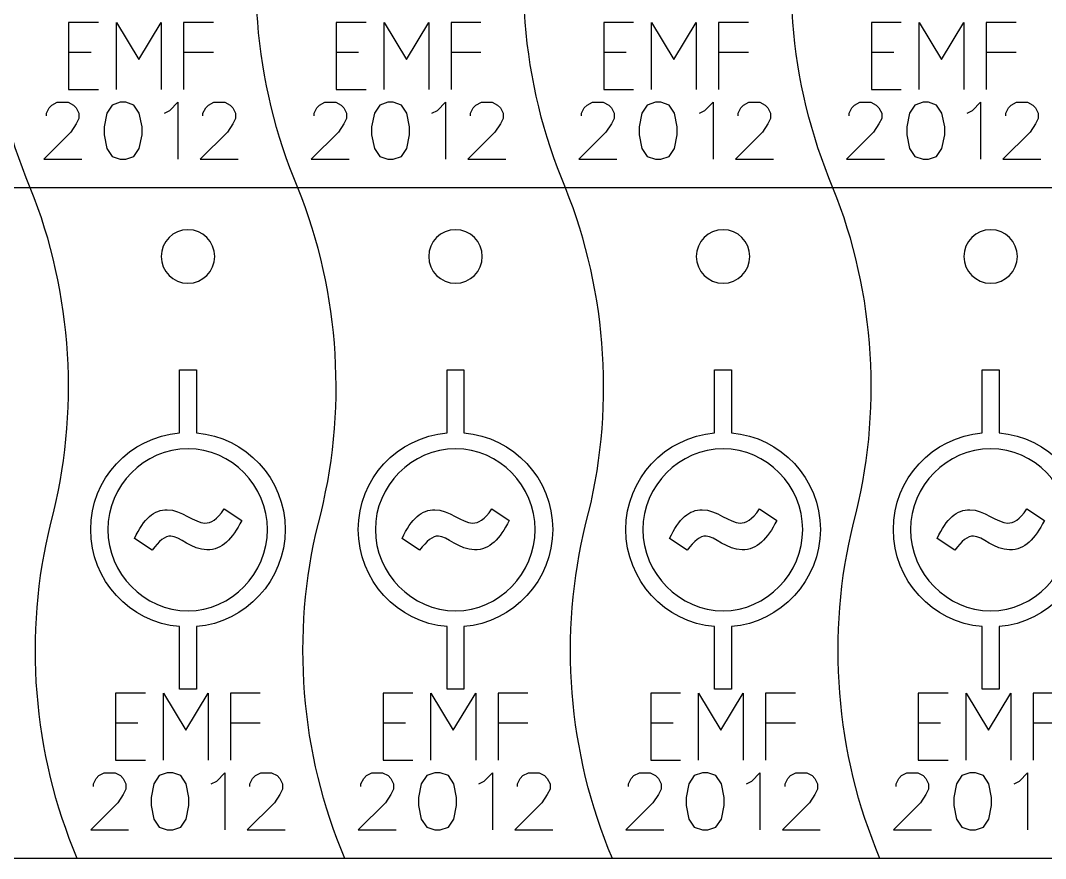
# Model space of a CAD drawing. Header units: millimetres. Extents: x -75 to 495, y -23 to 127.
# Drawn here: x -8.2 to 68.2, y -22.9 to 39.5 of the extents above; entities that cross this region are included whole.
import ezdxf

# ---------------------------------------------------------------- set-up
doc = ezdxf.new("R2010")
doc.units = ezdxf.units.MM
doc.layers.add('cut', color=7, linetype='CONTINUOUS')

msp = doc.modelspace()

# ---------------------------------------------------------------- linework, layer by layer
at = {"layer": 'cut', "color": 5}
for points in [[(-4.595526, 39.398941), (-4.595526, 34.398951)], [(-2.373305, 39.398941), (-4.595526, 39.398941)], [(-1.03295, 39.398941), (0.633713, 36.621169)], [(-1.03295, 34.398951), (-1.03295, 39.398941)], [(0.633713, 36.621169), (2.300379, 39.398941)], [(2.300379, 39.398941), (2.300379, 34.398951)], [(3.967045, 39.398941), (3.967045, 34.398951)], [(6.189269, 39.398941), (3.967045, 39.398941)], [(15.347716, 39.398941), (15.347716, 34.398951)], [(17.569936, 39.398941), (15.347716, 39.398941)], [(18.910292, 39.398941), (20.576955, 36.621169)], [(18.910292, 34.398951), (18.910292, 39.398941)], [(20.576955, 36.621169), (22.243621, 39.398941)], [(22.243621, 39.398941), (22.243621, 34.398951)], [(23.910287, 39.398941), (23.910287, 34.398951)], [(26.132511, 39.398941), (23.910287, 39.398941)], [(35.290958, 39.398941), (35.290958, 34.398951)], [(37.513178, 39.398941), (35.290958, 39.398941)], [(38.853533, 39.398941), (40.520197, 36.621169)], [(38.853533, 34.398951), (38.853533, 39.398941)], [(40.520197, 36.621169), (42.186863, 39.398941)], [(42.186863, 39.398941), (42.186863, 34.398951)], [(43.853529, 39.398941), (43.853529, 34.398951)], [(46.075752, 39.398941), (43.853529, 39.398941)], [(55.234199, 39.398941), (55.234199, 34.398951)], [(57.45642, 39.398941), (55.234199, 39.398941)], [(58.796775, 39.398941), (60.463438, 36.621169)], [(58.796775, 34.398951), (58.796775, 39.398941)], [(60.463438, 36.621169), (62.130105, 39.398941)], [(62.130105, 39.398941), (62.130105, 34.398951)], [(63.796771, 39.398941), (63.796771, 34.398951)], [(66.018994, 39.398941), (63.796771, 39.398941)], [(-4.595526, 37.176723), (-2.928863, 37.176723)], [(3.967045, 37.176723), (6.189269, 37.176723)], [(15.347716, 37.176723), (17.014379, 37.176723)], [(23.910287, 37.176723), (26.132511, 37.176723)], [(35.290958, 37.176723), (36.957621, 37.176723)], [(43.853529, 37.176723), (46.075752, 37.176723)], [(55.234199, 37.176723), (56.900863, 37.176723)], [(63.796771, 37.176723), (66.018994, 37.176723)], [(-4.595526, 34.398951), (-2.373305, 34.398951)], [(15.347716, 34.398951), (17.569936, 34.398951)], [(35.290958, 34.398951), (37.513178, 34.398951)], [(55.234199, 34.398951), (57.45642, 34.398951)], [(-6.248583, 32.633933), (-6.046563, 33.037963)], [(-6.046563, 33.037963), (-5.844543, 33.239977)], [(-5.844543, 33.239977), (-5.440502, 33.441992)], [(-5.440502, 33.441992), (-4.632421, 33.441992)], [(-4.632421, 33.441992), (-4.22838, 33.239977)], [(-4.22838, 33.239977), (-4.02636, 33.037963)], [(-4.02636, 33.037963), (-3.82434, 32.633933)], [(-1.349592, 33.239977), (-1.753633, 32.633933)], [(-0.743531, 33.441992), (-1.349592, 33.239977)], [(-0.339491, 33.441992), (-0.743531, 33.441992)], [(0.266567, 33.239977), (-0.339491, 33.441992)], [(0.670608, 32.633933), (0.266567, 33.239977)], [(2.943335, 32.835948), (3.549396, 33.441992)], [(3.549396, 33.441992), (3.549396, 29.199543)], [(5.418082, 32.633933), (5.620103, 33.037963)], [(5.620103, 33.037963), (5.822123, 33.239977)], [(5.822123, 33.239977), (6.226164, 33.441992)], [(6.226164, 33.441992), (7.034245, 33.441992)], [(7.034245, 33.441992), (7.438286, 33.239977)], [(7.438286, 33.239977), (7.640306, 33.037963)], [(7.640306, 33.037963), (7.842326, 32.633933)], [(13.694658, 32.633933), (13.896679, 33.037963)], [(13.896679, 33.037963), (14.098699, 33.239977)], [(14.098699, 33.239977), (14.50274, 33.441992)], [(14.50274, 33.441992), (15.310821, 33.441992)], [(15.310821, 33.441992), (15.714861, 33.239977)], [(15.714861, 33.239977), (15.916882, 33.037963)], [(15.916882, 33.037963), (16.118902, 32.633933)], [(18.593649, 33.239977), (18.189609, 32.633933)], [(19.19971, 33.441992), (18.593649, 33.239977)], [(19.603751, 33.441992), (19.19971, 33.441992)], [(20.209809, 33.239977), (19.603751, 33.441992)], [(20.61385, 32.633933), (20.209809, 33.239977)], [(22.886577, 32.835948), (23.492638, 33.441992)], [(23.492638, 33.441992), (23.492638, 29.199543)], [(25.361324, 32.633933), (25.563345, 33.037963)], [(25.563345, 33.037963), (25.765365, 33.239977)], [(25.765365, 33.239977), (26.169406, 33.441992)], [(26.169406, 33.441992), (26.977487, 33.441992)], [(26.977487, 33.441992), (27.381527, 33.239977)], [(27.381527, 33.239977), (27.583548, 33.037963)], [(27.583548, 33.037963), (27.785568, 32.633933)], [(33.6379, 32.633933), (33.83992, 33.037963)], [(33.83992, 33.037963), (34.041941, 33.239977)], [(34.041941, 33.239977), (34.445981, 33.441992)], [(34.445981, 33.441992), (35.254063, 33.441992)], [(35.254063, 33.441992), (35.658103, 33.239977)], [(35.658103, 33.239977), (35.860124, 33.037963)], [(35.860124, 33.037963), (36.062144, 32.633933)], [(38.536891, 33.239977), (38.132851, 32.633933)], [(39.142952, 33.441992), (38.536891, 33.239977)], [(39.546993, 33.441992), (39.142952, 33.441992)], [(40.153051, 33.239977), (39.546993, 33.441992)], [(40.557092, 32.633933), (40.153051, 33.239977)], [(42.829819, 32.835948), (43.43588, 33.441992)], [(43.43588, 33.441992), (43.43588, 29.199543)], [(45.304566, 32.633933), (45.506586, 33.037963)], [(45.506586, 33.037963), (45.708607, 33.239977)], [(45.708607, 33.239977), (46.112647, 33.441992)], [(46.112647, 33.441992), (46.920729, 33.441992)], [(46.920729, 33.441992), (47.324769, 33.239977)], [(47.324769, 33.239977), (47.526789, 33.037963)], [(47.526789, 33.037963), (47.72881, 32.633933)], [(53.581142, 32.633933), (53.783162, 33.037963)], [(53.783162, 33.037963), (53.985183, 33.239977)], [(53.985183, 33.239977), (54.389223, 33.441992)], [(54.389223, 33.441992), (55.197304, 33.441992)], [(55.197304, 33.441992), (55.601345, 33.239977)], [(55.601345, 33.239977), (55.803365, 33.037963)], [(55.803365, 33.037963), (56.005386, 32.633933)], [(58.480133, 33.239977), (58.076092, 32.633933)], [(59.086194, 33.441992), (58.480133, 33.239977)], [(59.490235, 33.441992), (59.086194, 33.441992)], [(60.096293, 33.239977), (59.490235, 33.441992)], [(60.500333, 32.633933), (60.096293, 33.239977)], [(62.77306, 32.835948), (63.379121, 33.441992)], [(63.379121, 33.441992), (63.379121, 29.199543)], [(65.247808, 32.633933), (65.449828, 33.037963)], [(65.449828, 33.037963), (65.651848, 33.239977)], [(65.651848, 33.239977), (66.055889, 33.441992)], [(66.055889, 33.441992), (66.86397, 33.441992)], [(66.86397, 33.441992), (67.268011, 33.239977)], [(67.268011, 33.239977), (67.470031, 33.037963)], [(67.470031, 33.037963), (67.672052, 32.633933)], [(-6.248583, 32.431919), (-6.248583, 32.633933)], [(-3.82434, 32.229876), (-4.02636, 31.825847)], [(-3.82434, 32.633933), (-3.82434, 32.229876)], [(-1.753633, 32.633933), (-1.955653, 31.623832)], [(0.872628, 31.623832), (0.670608, 32.633933)], [(2.539294, 32.633933), (2.943335, 32.835948)], [(5.418082, 32.431919), (5.418082, 32.633933)], [(7.842326, 32.229876), (7.640306, 31.825847)], [(7.842326, 32.633933), (7.842326, 32.229876)], [(13.694658, 32.431919), (13.694658, 32.633933)], [(16.118902, 32.229876), (15.916882, 31.825847)], [(16.118902, 32.633933), (16.118902, 32.229876)], [(18.189609, 32.633933), (17.987589, 31.623832)], [(20.81587, 31.623832), (20.61385, 32.633933)], [(22.482536, 32.633933), (22.886577, 32.835948)], [(25.361324, 32.431919), (25.361324, 32.633933)], [(27.785568, 32.229876), (27.583548, 31.825847)], [(27.785568, 32.633933), (27.785568, 32.229876)], [(33.6379, 32.431919), (33.6379, 32.633933)], [(36.062144, 32.229876), (35.860124, 31.825847)], [(36.062144, 32.633933), (36.062144, 32.229876)], [(38.132851, 32.633933), (37.93083, 31.623832)], [(40.759112, 31.623832), (40.557092, 32.633933)], [(42.425778, 32.633933), (42.829819, 32.835948)], [(45.304566, 32.431919), (45.304566, 32.633933)], [(47.72881, 32.229876), (47.526789, 31.825847)], [(47.72881, 32.633933), (47.72881, 32.229876)], [(53.581142, 32.431919), (53.581142, 32.633933)], [(56.005386, 32.229876), (55.803365, 31.825847)], [(56.005386, 32.633933), (56.005386, 32.229876)], [(58.076092, 32.633933), (57.874072, 31.623832)], [(60.702354, 31.623832), (60.500333, 32.633933)], [(62.36902, 32.633933), (62.77306, 32.835948)], [(65.247808, 32.431919), (65.247808, 32.633933)], [(67.672052, 32.229876), (67.470031, 31.825847)], [(67.672052, 32.633933), (67.672052, 32.229876)], [(-4.02636, 31.825847), (-4.430401, 31.219774)], [(-1.955653, 31.623832), (-1.955653, 31.01776)], [(0.872628, 31.01776), (0.872628, 31.623832)], [(7.640306, 31.825847), (7.236265, 31.219774)], [(15.916882, 31.825847), (15.512841, 31.219774)], [(17.987589, 31.623832), (17.987589, 31.01776)], [(20.81587, 31.01776), (20.81587, 31.623832)], [(27.583548, 31.825847), (27.179507, 31.219774)], [(35.860124, 31.825847), (35.456083, 31.219774)], [(37.93083, 31.623832), (37.93083, 31.01776)], [(40.759112, 31.01776), (40.759112, 31.623832)], [(47.526789, 31.825847), (47.122749, 31.219774)], [(55.803365, 31.825847), (55.399325, 31.219774)], [(57.874072, 31.623832), (57.874072, 31.01776)], [(60.702354, 31.01776), (60.702354, 31.623832)], [(67.470031, 31.825847), (67.065991, 31.219774)], [(-4.430401, 31.219774), (-6.450604, 29.199543)], [(-1.955653, 31.01776), (-1.753633, 30.007658)], [(0.670608, 30.007658), (0.872628, 31.01776)], [(7.236265, 31.219774), (5.216065, 29.199543)], [(15.512841, 31.219774), (13.492638, 29.199543)], [(17.987589, 31.01776), (18.189609, 30.007658)], [(20.61385, 30.007658), (20.81587, 31.01776)], [(27.179507, 31.219774), (25.159307, 29.199543)], [(35.456083, 31.219774), (33.43588, 29.199543)], [(37.93083, 31.01776), (38.132851, 30.007658)], [(40.557092, 30.007658), (40.759112, 31.01776)], [(47.122749, 31.219774), (45.102549, 29.199543)], [(55.399325, 31.219774), (53.379122, 29.199543)], [(57.874072, 31.01776), (58.076092, 30.007658)], [(60.500333, 30.007658), (60.702354, 31.01776)], [(67.065991, 31.219774), (65.04579, 29.199543)], [(-1.753633, 30.007658), (-1.349592, 29.401586)], [(0.266567, 29.401586), (0.670608, 30.007658)], [(18.189609, 30.007658), (18.593649, 29.401586)], [(20.209809, 29.401586), (20.61385, 30.007658)], [(38.132851, 30.007658), (38.536891, 29.401586)], [(40.153051, 29.401586), (40.557092, 30.007658)], [(58.076092, 30.007658), (58.480133, 29.401586)], [(60.096293, 29.401586), (60.500333, 30.007658)], [(-6.450604, 29.199543), (-3.622319, 29.199543)], [(-1.349592, 29.401586), (-0.743531, 29.199571)], [(-0.743531, 29.199571), (-0.339491, 29.199571)], [(-0.339491, 29.199571), (0.266567, 29.401586)], [(5.216065, 29.199543), (8.044347, 29.199543)], [(13.492638, 29.199543), (16.320922, 29.199543)], [(18.593649, 29.401586), (19.19971, 29.199571)], [(19.19971, 29.199571), (19.603751, 29.199571)], [(19.603751, 29.199571), (20.209809, 29.401586)], [(25.159307, 29.199543), (27.987588, 29.199543)], [(33.43588, 29.199543), (36.264164, 29.199543)], [(38.536891, 29.401586), (39.142952, 29.199571)], [(39.142952, 29.199571), (39.546993, 29.199571)], [(39.546993, 29.199571), (40.153051, 29.401586)], [(45.102549, 29.199543), (47.93083, 29.199543)], [(53.379122, 29.199543), (56.207406, 29.199543)], [(58.480133, 29.401586), (59.086194, 29.199571)], [(59.086194, 29.199571), (59.490235, 29.199571)], [(59.490235, 29.199571), (60.096293, 29.401586)], [(65.04579, 29.199543), (67.874072, 29.199543)], [(3.668127, 13.507259), (4.924521, 13.507259), (4.924521, 8.792101)], [(3.668127, 8.792101), (3.668127, 13.507259)], [(23.611369, 13.507259), (24.867763, 13.507259), (24.867763, 8.792101)], [(23.611369, 8.792101), (23.611369, 13.507259)], [(43.55461, 13.507259), (44.811005, 13.507259), (44.811005, 8.792101)], [(43.55461, 8.792101), (43.55461, 13.507259)], [(63.497852, 13.507259), (64.754246, 13.507259), (64.754246, 8.792101)], [(63.497852, 8.792101), (63.497852, 13.507259)], [(7.006768, 3.127399), (8.301194, 2.264364)], [(26.95001, 3.127399), (28.244436, 2.264364)], [(46.893251, 3.127399), (48.187678, 2.264364)], [(66.836493, 3.127399), (68.13092, 2.264364)], [(-1.678096, 1.589147), (-1.678096, 1.589147)], [(18.265146, 1.589147), (18.265146, 1.589147)], [(38.208387, 1.589147), (38.208387, 1.589147)], [(58.151629, 1.589147), (58.151629, 1.589147)], [(1.623373, 0.050979), (0.310199, 0.913789)], [(21.566615, 0.050979), (20.253441, 0.913789)], [(41.509857, 0.050979), (40.196683, 0.913789)], [(61.453099, 0.050979), (60.139924, 0.913789)], [(4.924521, -5.651659), (4.924521, -10.316539), (3.668127, -10.316539), (3.668127, -5.651659)], [(24.867763, -5.651659), (24.867763, -10.316539), (23.611369, -10.316539), (23.611369, -5.651659)], [(44.811005, -5.651659), (44.811005, -10.316539), (43.55461, -10.316539), (43.55461, -5.651659)], [(64.754246, -5.651659), (64.754246, -10.316539), (63.497852, -10.316539), (63.497852, -5.651659)], [(-1.096075, -10.601047), (-1.096075, -15.601037)], [(1.126146, -10.601047), (-1.096075, -10.601047)], [(2.466501, -10.601047), (4.133164, -13.378819)], [(2.466501, -15.601037), (2.466501, -10.601047)], [(4.133164, -13.378819), (5.79983, -10.601047)], [(5.79983, -10.601047), (5.79983, -15.601037)], [(7.466497, -10.601047), (7.466497, -15.601037)], [(9.68872, -10.601047), (7.466497, -10.601047)], [(18.847167, -10.601047), (18.847167, -15.601037)], [(21.069387, -10.601047), (18.847167, -10.601047)], [(22.409743, -10.601047), (24.076406, -13.378819)], [(22.409743, -15.601037), (22.409743, -10.601047)], [(24.076406, -13.378819), (25.743072, -10.601047)], [(25.743072, -10.601047), (25.743072, -15.601037)], [(27.409738, -10.601047), (27.409738, -15.601037)], [(29.631962, -10.601047), (27.409738, -10.601047)], [(38.790409, -10.601047), (38.790409, -15.601037)], [(41.012629, -10.601047), (38.790409, -10.601047)], [(42.352984, -10.601047), (44.019648, -13.378819)], [(42.352984, -15.601037), (42.352984, -10.601047)], [(44.019648, -13.378819), (45.686314, -10.601047)], [(45.686314, -10.601047), (45.686314, -15.601037)], [(47.35298, -10.601047), (47.35298, -15.601037)], [(49.575204, -10.601047), (47.35298, -10.601047)], [(58.73365, -10.601047), (58.73365, -15.601037)], [(60.955871, -10.601047), (58.73365, -10.601047)], [(62.296226, -10.601047), (63.96289, -13.378819)], [(62.296226, -15.601037), (62.296226, -10.601047)], [(63.96289, -13.378819), (65.629556, -10.601047)], [(65.629556, -10.601047), (65.629556, -15.601037)], [(67.296222, -10.601047), (67.296222, -15.601037)], [(69.518445, -10.601047), (67.296222, -10.601047)], [(-1.096075, -12.823265), (0.570588, -12.823265)], [(7.466497, -12.823265), (9.68872, -12.823265)], [(18.847167, -12.823265), (20.51383, -12.823265)], [(27.409738, -12.823265), (29.631962, -12.823265)], [(38.790409, -12.823265), (40.457072, -12.823265)], [(47.35298, -12.823265), (49.575204, -12.823265)], [(58.73365, -12.823265), (60.400314, -12.823265)], [(67.296222, -12.823265), (69.518445, -12.823265)], [(-1.096075, -15.601037), (1.126146, -15.601037)], [(18.847167, -15.601037), (21.069387, -15.601037)], [(38.790409, -15.601037), (41.012629, -15.601037)], [(58.73365, -15.601037), (60.955871, -15.601037)], [(-2.547112, -16.962025), (-2.345092, -16.760011)], [(-2.345092, -16.760011), (-1.941051, -16.557996)], [(-1.941051, -16.557996), (-1.13297, -16.557996)], [(-1.13297, -16.557996), (-0.728929, -16.760011)], [(-0.728929, -16.760011), (-0.526909, -16.962025)], [(2.149859, -16.760011), (1.745818, -17.366055)], [(2.75592, -16.557996), (2.149859, -16.760011)], [(3.15996, -16.557996), (2.75592, -16.557996)], [(3.766018, -16.760011), (3.15996, -16.557996)], [(4.170059, -17.366055), (3.766018, -16.760011)], [(6.442786, -17.16404), (7.048847, -16.557996)], [(7.048847, -16.557996), (7.048847, -20.800445)], [(9.119554, -16.962025), (9.321574, -16.760011)], [(9.321574, -16.760011), (9.725615, -16.557996)], [(9.725615, -16.557996), (10.533696, -16.557996)], [(10.533696, -16.557996), (10.937737, -16.760011)], [(10.937737, -16.760011), (11.139757, -16.962025)], [(17.39613, -16.962025), (17.59815, -16.760011)], [(17.59815, -16.760011), (18.002191, -16.557996)], [(18.002191, -16.557996), (18.810272, -16.557996)], [(18.810272, -16.557996), (19.214313, -16.760011)], [(19.214313, -16.760011), (19.416333, -16.962025)], [(22.093101, -16.760011), (21.68906, -17.366055)], [(22.699162, -16.557996), (22.093101, -16.760011)], [(23.103202, -16.557996), (22.699162, -16.557996)], [(23.70926, -16.760011), (23.103202, -16.557996)], [(24.113301, -17.366055), (23.70926, -16.760011)], [(26.386028, -17.16404), (26.992089, -16.557996)], [(26.992089, -16.557996), (26.992089, -20.800445)], [(29.062796, -16.962025), (29.264816, -16.760011)], [(29.264816, -16.760011), (29.668857, -16.557996)], [(29.668857, -16.557996), (30.476938, -16.557996)], [(30.476938, -16.557996), (30.880979, -16.760011)], [(30.880979, -16.760011), (31.082999, -16.962025)], [(37.339372, -16.962025), (37.541392, -16.760011)], [(37.541392, -16.760011), (37.945433, -16.557996)], [(37.945433, -16.557996), (38.753514, -16.557996)], [(38.753514, -16.557996), (39.157554, -16.760011)], [(39.157554, -16.760011), (39.359575, -16.962025)], [(42.036342, -16.760011), (41.632302, -17.366055)], [(42.642403, -16.557996), (42.036342, -16.760011)], [(43.046444, -16.557996), (42.642403, -16.557996)], [(43.652502, -16.760011), (43.046444, -16.557996)], [(44.056543, -17.366055), (43.652502, -16.760011)], [(46.32927, -17.16404), (46.935331, -16.557996)], [(46.935331, -16.557996), (46.935331, -20.800445)], [(49.006038, -16.962025), (49.208058, -16.760011)], [(49.208058, -16.760011), (49.612098, -16.557996)], [(49.612098, -16.557996), (50.42018, -16.557996)], [(50.42018, -16.557996), (50.82422, -16.760011)], [(50.82422, -16.760011), (51.026241, -16.962025)], [(57.282613, -16.962025), (57.484634, -16.760011)], [(57.484634, -16.760011), (57.888674, -16.557996)], [(57.888674, -16.557996), (58.696756, -16.557996)], [(58.696756, -16.557996), (59.100796, -16.760011)], [(59.100796, -16.760011), (59.302817, -16.962025)], [(61.979584, -16.760011), (61.575544, -17.366055)], [(62.585645, -16.557996), (61.979584, -16.760011)], [(62.989686, -16.557996), (62.585645, -16.557996)], [(63.595744, -16.760011), (62.989686, -16.557996)], [(63.999785, -17.366055), (63.595744, -16.760011)], [(66.272512, -17.16404), (66.878573, -16.557996)], [(66.878573, -16.557996), (66.878573, -20.800445)], [(-2.749132, -17.366055), (-2.547112, -16.962025)], [(-2.749132, -17.568069), (-2.749132, -17.366055)], [(-0.526909, -16.962025), (-0.324889, -17.366055)], [(-0.324889, -17.366055), (-0.324889, -17.770112)], [(1.745818, -17.366055), (1.543798, -18.376156)], [(4.372079, -18.376156), (4.170059, -17.366055)], [(6.038746, -17.366055), (6.442786, -17.16404)], [(8.917534, -17.366055), (9.119554, -16.962025)], [(8.917534, -17.568069), (8.917534, -17.366055)], [(11.139757, -16.962025), (11.341777, -17.366055)], [(11.341777, -17.366055), (11.341777, -17.770112)], [(17.194109, -17.366055), (17.39613, -16.962025)], [(17.194109, -17.568069), (17.194109, -17.366055)], [(19.416333, -16.962025), (19.618353, -17.366055)], [(19.618353, -17.366055), (19.618353, -17.770112)], [(21.68906, -17.366055), (21.48704, -18.376156)], [(24.315321, -18.376156), (24.113301, -17.366055)], [(25.981987, -17.366055), (26.386028, -17.16404)], [(28.860775, -17.366055), (29.062796, -16.962025)], [(28.860775, -17.568069), (28.860775, -17.366055)], [(31.082999, -16.962025), (31.285019, -17.366055)], [(31.285019, -17.366055), (31.285019, -17.770112)], [(37.137351, -17.366055), (37.339372, -16.962025)], [(37.137351, -17.568069), (37.137351, -17.366055)], [(39.359575, -16.962025), (39.561595, -17.366055)], [(39.561595, -17.366055), (39.561595, -17.770112)], [(41.632302, -17.366055), (41.430281, -18.376156)], [(44.258563, -18.376156), (44.056543, -17.366055)], [(45.925229, -17.366055), (46.32927, -17.16404)], [(48.804017, -17.366055), (49.006038, -16.962025)], [(48.804017, -17.568069), (48.804017, -17.366055)], [(51.026241, -16.962025), (51.228261, -17.366055)], [(51.228261, -17.366055), (51.228261, -17.770112)], [(57.080593, -17.366055), (57.282613, -16.962025)], [(57.080593, -17.568069), (57.080593, -17.366055)], [(59.302817, -16.962025), (59.504837, -17.366055)], [(59.504837, -17.366055), (59.504837, -17.770112)], [(61.575544, -17.366055), (61.373523, -18.376156)], [(64.201805, -18.376156), (63.999785, -17.366055)], [(65.868471, -17.366055), (66.272512, -17.16404)], [(-0.526909, -18.174142), (-0.93095, -18.780214)], [(-0.324889, -17.770112), (-0.526909, -18.174142)], [(11.139757, -18.174142), (10.735716, -18.780214)], [(11.341777, -17.770112), (11.139757, -18.174142)], [(19.416333, -18.174142), (19.012292, -18.780214)], [(19.618353, -17.770112), (19.416333, -18.174142)], [(31.082999, -18.174142), (30.678958, -18.780214)], [(31.285019, -17.770112), (31.082999, -18.174142)], [(39.359575, -18.174142), (38.955534, -18.780214)], [(39.561595, -17.770112), (39.359575, -18.174142)], [(51.026241, -18.174142), (50.6222, -18.780214)], [(51.228261, -17.770112), (51.026241, -18.174142)], [(59.302817, -18.174142), (58.898776, -18.780214)], [(59.504837, -17.770112), (59.302817, -18.174142)], [(-0.93095, -18.780214), (-2.951153, -20.800445)], [(1.543798, -18.376156), (1.543798, -18.982228)], [(1.543798, -18.982228), (1.745818, -19.99233)], [(4.170059, -19.99233), (4.372079, -18.982228)], [(4.372079, -18.982228), (4.372079, -18.376156)], [(10.735716, -18.780214), (8.715516, -20.800445)], [(19.012292, -18.780214), (16.992089, -20.800445)], [(21.48704, -18.376156), (21.48704, -18.982228)], [(21.48704, -18.982228), (21.68906, -19.99233)], [(24.113301, -19.99233), (24.315321, -18.982228)], [(24.315321, -18.982228), (24.315321, -18.376156)], [(30.678958, -18.780214), (28.658758, -20.800445)], [(38.955534, -18.780214), (36.935331, -20.800445)], [(41.430281, -18.376156), (41.430281, -18.982228)], [(41.430281, -18.982228), (41.632302, -19.99233)], [(44.056543, -19.99233), (44.258563, -18.982228)], [(44.258563, -18.982228), (44.258563, -18.376156)], [(50.6222, -18.780214), (48.602, -20.800445)], [(58.898776, -18.780214), (56.878573, -20.800445)], [(61.373523, -18.376156), (61.373523, -18.982228)], [(61.373523, -18.982228), (61.575544, -19.99233)], [(63.999785, -19.99233), (64.201805, -18.982228)], [(64.201805, -18.982228), (64.201805, -18.376156)], [(1.745818, -19.99233), (2.149859, -20.598402)], [(2.149859, -20.598402), (2.75592, -20.800417)], [(3.15996, -20.800417), (3.766018, -20.598402)], [(3.766018, -20.598402), (4.170059, -19.99233)], [(21.68906, -19.99233), (22.093101, -20.598402)], [(22.093101, -20.598402), (22.699162, -20.800417)], [(23.103202, -20.800417), (23.70926, -20.598402)], [(23.70926, -20.598402), (24.113301, -19.99233)], [(41.632302, -19.99233), (42.036342, -20.598402)], [(42.036342, -20.598402), (42.642403, -20.800417)], [(43.046444, -20.800417), (43.652502, -20.598402)], [(43.652502, -20.598402), (44.056543, -19.99233)], [(61.575544, -19.99233), (61.979584, -20.598402)], [(61.979584, -20.598402), (62.585645, -20.800417)], [(62.989686, -20.800417), (63.595744, -20.598402)], [(63.595744, -20.598402), (63.999785, -19.99233)], [(-2.951153, -20.800445), (-0.122868, -20.800445)], [(2.75592, -20.800417), (3.15996, -20.800417)], [(8.715516, -20.800445), (11.543798, -20.800445)], [(16.992089, -20.800445), (19.820374, -20.800445)], [(22.699162, -20.800417), (23.103202, -20.800417)], [(28.658758, -20.800445), (31.487039, -20.800445)], [(36.935331, -20.800445), (39.763615, -20.800445)], [(42.642403, -20.800417), (43.046444, -20.800417)], [(48.602, -20.800445), (51.430281, -20.800445)], [(56.878573, -20.800445), (59.706857, -20.800445)], [(62.585645, -20.800417), (62.989686, -20.800417)]]:
    msp.add_lwpolyline(points, dxfattribs=at)
at = {"layer": 'cut', "color": 7}
for points in [[(-7.396644, 27.063657), (-27.396643, 27.063657)], [(12.546598, 27.063657), (-7.453401, 27.063657)], [(32.48984, 27.063657), (12.48984, 27.063657)], [(52.433082, 27.063657), (32.433082, 27.063657)], [(72.376324, 27.063657), (52.376324, 27.063657)], [(6.289492, 21.947546), (6.289492, 21.947546), (6.289492, 21.947546)], [(26.232733, 21.947546), (26.232733, 21.947546), (26.232733, 21.947546)], [(46.175975, 21.947546), (46.175975, 21.947546), (46.175975, 21.947546)], [(66.119217, 21.947546), (66.119217, 21.947546), (66.119217, 21.947546)], [(-3.897193, -22.936331), (-23.897192, -22.936331)], [(16.046049, -22.936331), (-3.95395, -22.936331)], [(35.989291, -22.936331), (15.989292, -22.936331)], [(55.932533, -22.936331), (35.932533, -22.936331)], [(75.875775, -22.936331), (55.875775, -22.936331)]]:
    msp.add_lwpolyline(points, dxfattribs=at)
for points in [[(-7.453401, 27.063657), (-10.768996, 34.895945), (-11.471845, 43.808438), (-9.424932, 52.063635)], [(12.48984, 27.063657), (9.174246, 34.895945), (8.471397, 43.808438), (10.518309, 52.063635)], [(32.433082, 27.063657), (29.117488, 34.895945), (28.414639, 43.808438), (30.461551, 52.063635)], [(52.376324, 27.063657), (49.060729, 34.895945), (48.35788, 43.808438), (50.404793, 52.063635)], [(-5.925481, 2.063647), (-3.736013, 10.271352), (-4.28036, 19.183823), (-7.453401, 27.063656)], [(14.01776, 2.063647), (16.207229, 10.271352), (15.662882, 19.183823), (12.48984, 27.063656)], [(33.961002, 2.063647), (36.150471, 10.271352), (35.606124, 19.183823), (32.433082, 27.063656)], [(53.904244, 2.063647), (56.093713, 10.271352), (55.549365, 19.183823), (52.376324, 27.063656)], [(4.296323, 23.940715), (3.195526, 23.940715), (2.303153, 23.04834), (2.303153, 21.947546)], [(6.289492, 21.947546), (6.289492, 23.04834), (5.397119, 23.940715), (4.296323, 23.940715)], [(24.239564, 23.940715), (23.138768, 23.940715), (22.246395, 23.04834), (22.246395, 21.947546)], [(26.232733, 21.947546), (26.232733, 23.04834), (25.340361, 23.940715), (24.239564, 23.940715)], [(44.182806, 23.940715), (43.08201, 23.940715), (42.189637, 23.04834), (42.189637, 21.947546)], [(46.175975, 21.947546), (46.175975, 23.04834), (45.283603, 23.940715), (44.182806, 23.940715)], [(64.126048, 23.940715), (63.025251, 23.940715), (62.132879, 23.04834), (62.132879, 21.947546)], [(66.119217, 21.947546), (66.119217, 23.04834), (65.226844, 23.940715), (64.126048, 23.940715)], [(2.303153, 21.947546), (2.303153, 20.846744), (3.195526, 19.954377), (4.296323, 19.954377)], [(4.296323, 19.954377), (5.397119, 19.954377), (6.289492, 20.846744), (6.289492, 21.947546)], [(22.246395, 21.947546), (22.246395, 20.846744), (23.138768, 19.954377), (24.239564, 19.954377)], [(24.239564, 19.954377), (25.340361, 19.954377), (26.232733, 20.846744), (26.232733, 21.947546)], [(42.189637, 21.947546), (42.189637, 20.846744), (43.08201, 19.954377), (44.182806, 19.954377)], [(44.182806, 19.954377), (45.283603, 19.954377), (46.175975, 20.846744), (46.175975, 21.947546)], [(62.132879, 21.947546), (62.132879, 20.846744), (63.025251, 19.954377), (64.126048, 19.954377)], [(64.126048, 19.954377), (65.226844, 19.954377), (66.119217, 20.846744), (66.119217, 21.947546)], [(-3.95395, -22.936331), (-7.269545, -15.104044), (-7.972394, -6.19155), (-5.925481, 2.063647)], [(15.989292, -22.936331), (12.673697, -15.104044), (11.970848, -6.19155), (14.01776, 2.063647)], [(35.932533, -22.936331), (32.616939, -15.104044), (31.91409, -6.19155), (33.961002, 2.063647)], [(55.875775, -22.936331), (52.56018, -15.104044), (51.857331, -6.19155), (53.904244, 2.063647)]]:
    msp.add_open_spline(points, degree=3, dxfattribs=at)
at = {"layer": 'cut', "color": 5}
for points in [[(-2.953777, 1.589147), (-2.953777, 5.378257), (-0.046217, 8.473388), (3.668127, 8.792101)], [(4.924521, 8.792101), (8.601476, 8.492015), (11.546422, 5.396996), (11.546422, 1.589147)], [(16.989465, 1.589147), (16.989465, 5.378257), (19.897025, 8.473388), (23.611369, 8.792101)], [(24.867763, 8.792101), (28.544718, 8.492015), (31.489664, 5.396996), (31.489664, 1.589147)], [(36.932706, 1.589147), (36.932706, 5.378257), (39.840267, 8.473388), (43.55461, 8.792101)], [(44.811005, 8.792101), (48.487959, 8.492015), (51.432906, 5.396996), (51.432906, 1.589147)], [(56.875948, 1.589147), (56.875948, 5.378257), (59.783509, 8.473388), (63.497852, 8.792101)], [(64.754246, 8.792101), (68.431201, 8.492015), (71.376148, 5.396996), (71.376148, 1.589147)], [(4.305859, 7.610462), (1.023135, 7.610462), (-1.678096, 4.852897), (-1.678096, 1.589147)], [(10.233567, 1.589147), (10.233567, 4.852897), (7.55087, 7.610462), (4.305859, 7.610462)], [(24.249101, 7.610462), (20.966376, 7.610462), (18.265146, 4.852897), (18.265146, 1.589147)], [(30.176809, 1.589147), (30.176809, 4.852897), (27.494111, 7.610462), (24.249101, 7.610462)], [(44.192342, 7.610462), (40.909618, 7.610462), (38.208387, 4.852897), (38.208387, 1.589147)], [(50.12005, 1.589147), (50.12005, 4.852897), (47.437353, 7.610462), (44.192342, 7.610462)], [(64.135584, 7.610462), (60.85286, 7.610462), (58.151629, 4.852897), (58.151629, 1.589147)], [(70.063292, 1.589147), (70.063292, 4.852897), (67.380595, 7.610462), (64.135584, 7.610462)], [(0.310199, 0.913789), (1.004389, 2.414449), (1.792207, 3.070926), (2.748966, 3.070926)], [(2.748966, 3.070926), (3.780502, 3.070926), (4.812143, 2.07677), (5.562575, 2.07677)], [(5.562575, 2.07677), (6.01262, 2.07677), (6.44424, 2.301871), (7.006768, 3.127399)], [(20.253441, 0.913789), (20.947631, 2.414449), (21.735449, 3.070926), (22.692208, 3.070926)], [(22.692208, 3.070926), (23.723744, 3.070926), (24.755385, 2.07677), (25.505816, 2.07677)], [(25.505816, 2.07677), (25.955862, 2.07677), (26.387481, 2.301871), (26.95001, 3.127399)], [(40.196683, 0.913789), (40.890873, 2.414449), (41.678691, 3.070926), (42.635449, 3.070926)], [(42.635449, 3.070926), (43.666986, 3.070926), (44.698626, 2.07677), (45.449058, 2.07677)], [(45.449058, 2.07677), (45.899104, 2.07677), (46.330723, 2.301871), (46.893251, 3.127399)], [(60.139924, 0.913789), (60.834115, 2.414449), (61.621932, 3.070926), (62.578691, 3.070926)], [(62.578691, 3.070926), (63.610228, 3.070926), (64.641868, 2.07677), (65.3923, 2.07677)], [(65.3923, 2.07677), (65.842346, 2.07677), (66.273965, 2.301871), (66.836493, 3.127399)], [(3.668127, -5.651659), (-0.046217, -5.33272), (-2.953777, -2.181342), (-2.953777, 1.589147)], [(-1.678096, 1.589147), (-1.678096, -1.674838), (1.023135, -4.469684), (4.305859, -4.469684)], [(4.305859, -4.469684), (7.55087, -4.469684), (10.233567, -1.674838), (10.233567, 1.589147)], [(11.546422, 1.589147), (11.546422, -2.181342), (8.601476, -5.35146), (4.924521, -5.651659)], [(8.301194, 2.264364), (7.588258, 0.89505), (6.856897, 0.069747), (5.712663, 0.069747)], [(23.611369, -5.651659), (19.897025, -5.33272), (16.989465, -2.181342), (16.989465, 1.589147)], [(18.265146, 1.589147), (18.265146, -1.674838), (20.966376, -4.469684), (24.249101, -4.469684)], [(24.249101, -4.469684), (27.494111, -4.469684), (30.176809, -1.674838), (30.176809, 1.589147)], [(31.489664, 1.589147), (31.489664, -2.181342), (28.544718, -5.35146), (24.867763, -5.651659)], [(28.244436, 2.264364), (27.5315, 0.89505), (26.800138, 0.069747), (25.655905, 0.069747)], [(43.55461, -5.651659), (39.840267, -5.33272), (36.932706, -2.181342), (36.932706, 1.589147)], [(38.208387, 1.589147), (38.208387, -1.674838), (40.909618, -4.469684), (44.192342, -4.469684)], [(44.192342, -4.469684), (47.437353, -4.469684), (50.12005, -1.674838), (50.12005, 1.589147)], [(51.432906, 1.589147), (51.432906, -2.181342), (48.487959, -5.35146), (44.811005, -5.651659)], [(48.187678, 2.264364), (47.474742, 0.89505), (46.74338, 0.069747), (45.599147, 0.069747)], [(63.497852, -5.651659), (59.783509, -5.33272), (56.875948, -2.181342), (56.875948, 1.589147)], [(58.151629, 1.589147), (58.151629, -1.674838), (60.85286, -4.469684), (64.135584, -4.469684)], [(64.135584, -4.469684), (67.380595, -4.469684), (70.063292, -1.674838), (70.063292, 1.589147)], [(71.376148, 1.589147), (71.376148, -2.181342), (68.431201, -5.35146), (64.754246, -5.651659)], [(68.13092, 2.264364), (67.417984, 0.89505), (66.686622, 0.069747), (65.542389, 0.069747)], [(3.030178, 1.101608), (2.580025, 1.101608), (2.148623, 0.744851), (1.623373, 0.050979)], [(5.712663, 0.069747), (4.605816, 0.069747), (3.649379, 1.101608), (3.030178, 1.101608)], [(22.973419, 1.101608), (22.523267, 1.101608), (22.091864, 0.744851), (21.566615, 0.050979)], [(25.655905, 0.069747), (24.549058, 0.069747), (23.592621, 1.101608), (22.973419, 1.101608)], [(42.916661, 1.101608), (42.466508, 1.101608), (42.035106, 0.744851), (41.509857, 0.050979)], [(45.599147, 0.069747), (44.492299, 0.069747), (43.535862, 1.101608), (42.916661, 1.101608)], [(62.859903, 1.101608), (62.40975, 1.101608), (61.978348, 0.744851), (61.453099, 0.050979)], [(65.542389, 0.069747), (64.435541, 0.069747), (63.479104, 1.101608), (62.859903, 1.101608)]]:
    msp.add_open_spline(points, degree=3, dxfattribs=at)

doc.saveas('drawing.dxf')
